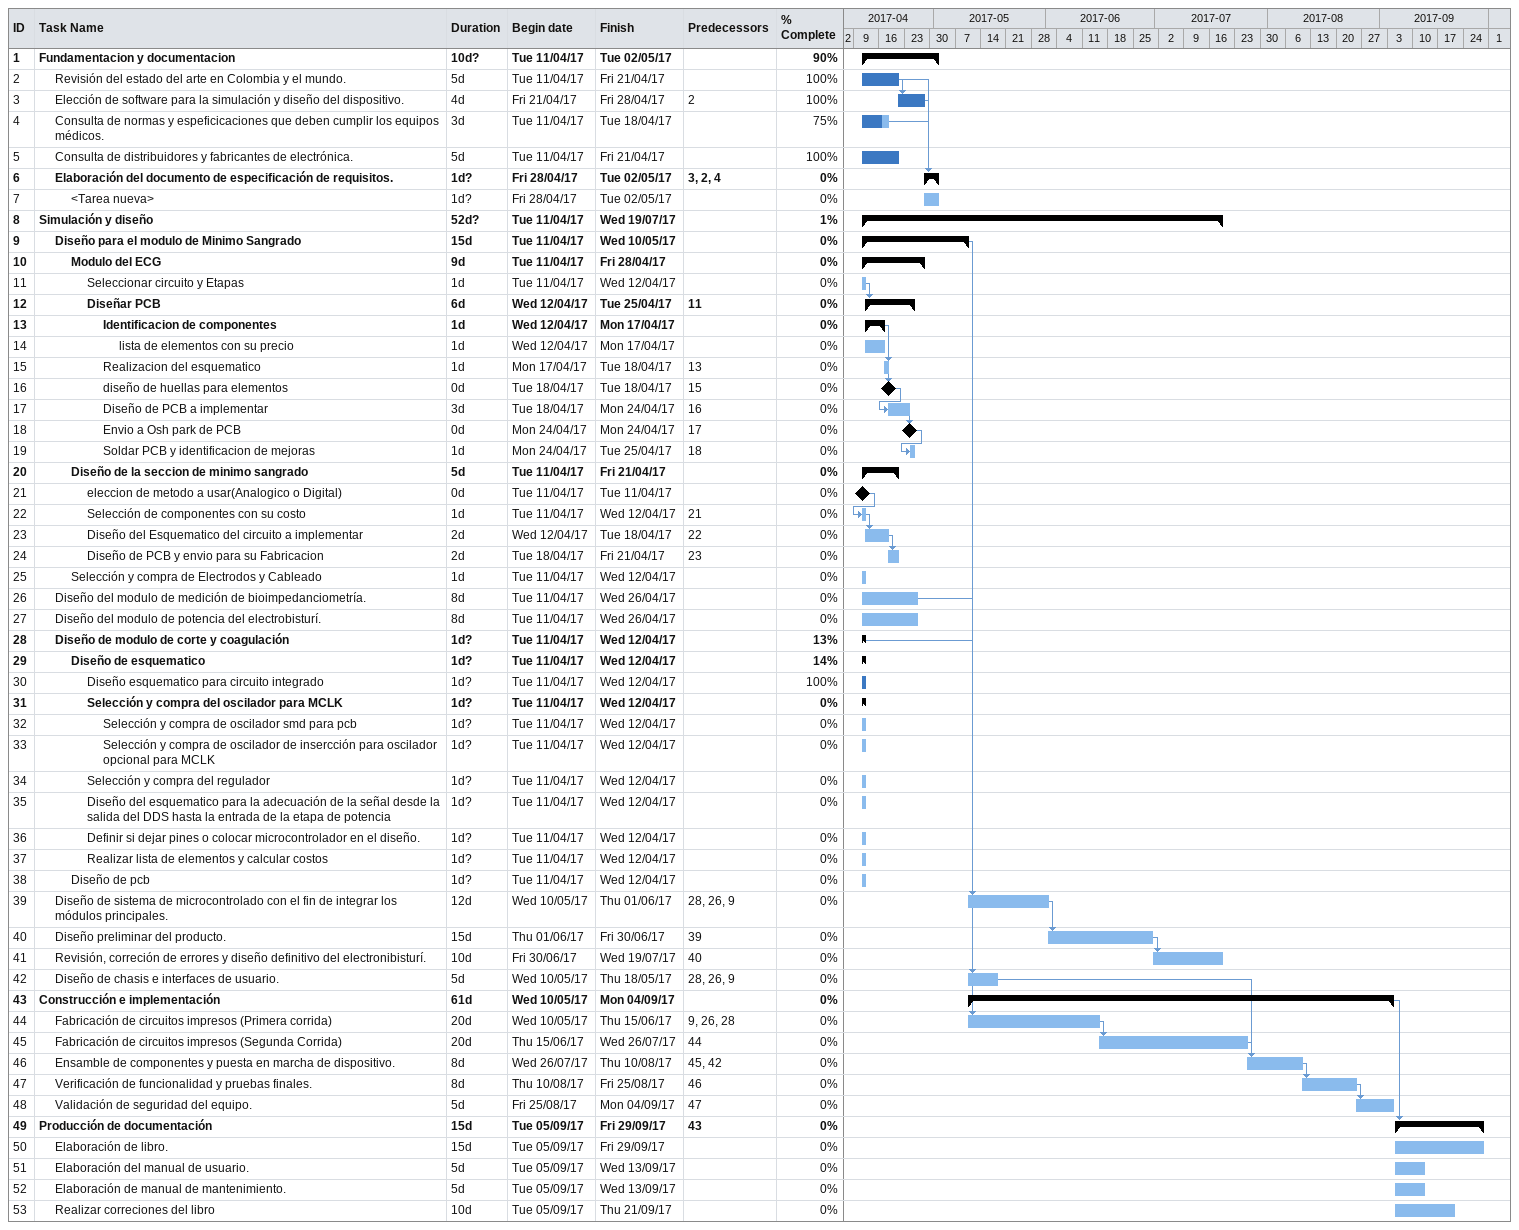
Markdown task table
| ID | Level | Task | Duration | Start | Finish | Predecessors | % complete |
|---|---|---|---|---|---|---|---|
| 1 | 1 | **Fundamentacion y documentacion** | 10d? | 2017-04-11 | 2017-05-02 |  | 90 |
| 2 | 2 | Revisión del estado del arte en Colombia y el mundo. | 5d | 2017-04-11 | 2017-04-21 |  | 100 |
| 3 | 2 | Elección de software para la simulación y diseño del dispositivo. | 4d | 2017-04-21 | 2017-04-28 | 2 | 100 |
| 4 | 2 | Consulta de normas y espeficicaciones que deben cumplir los equipos médicos. | 3d | 2017-04-11 | 2017-04-18 |  | 75 |
| 5 | 2 | Consulta de distribuidores y fabricantes de electrónica. | 5d | 2017-04-11 | 2017-04-21 |  | 100 |
| 6 | 2 | **Elaboración del documento de especificación de requisitos.** | 1d? | 2017-04-28 | 2017-05-02 | 3, 2, 4 | 0 |
| 7 | 3 | <Tarea nueva> | 1d? | 2017-04-28 | 2017-05-02 |  | 0 |
| 8 | 1 | **Simulación y diseño** | 52d? | 2017-04-11 | 2017-07-19 |  | 1 |
| 9 | 2 | **Diseño para el modulo de Minimo Sangrado** | 15d | 2017-04-11 | 2017-05-10 |  | 0 |
| 10 | 3 | **Modulo del ECG** | 9d | 2017-04-11 | 2017-04-28 |  | 0 |
| 11 | 4 | Seleccionar circuito y Etapas | 1d | 2017-04-11 | 2017-04-12 |  | 0 |
| 12 | 4 | **Diseñar PCB** | 6d | 2017-04-12 | 2017-04-25 | 11 | 0 |
| 13 | 5 | **Identificacion de componentes** | 1d | 2017-04-12 | 2017-04-17 |  | 0 |
| 14 | 6 | lista de elementos con su precio | 1d | 2017-04-12 | 2017-04-17 |  | 0 |
| 15 | 5 | Realizacion del esquematico | 1d | 2017-04-17 | 2017-04-18 | 13 | 0 |
| 16 | 5 | diseño de huellas para elementos | 0d | 2017-04-18 | 2017-04-18 | 15 | 0 |
| 17 | 5 | Diseño de PCB a implementar | 3d | 2017-04-18 | 2017-04-24 | 16 | 0 |
| 18 | 5 | Envio a Osh park de PCB | 0d | 2017-04-24 | 2017-04-24 | 17 | 0 |
| 19 | 5 | Soldar PCB y identificacion de mejoras | 1d | 2017-04-24 | 2017-04-25 | 18 | 0 |
| 20 | 3 | **Diseño de la seccion de minimo sangrado** | 5d | 2017-04-11 | 2017-04-21 |  | 0 |
| 21 | 4 | eleccion de metodo a usar(Analogico o Digital) | 0d | 2017-04-11 | 2017-04-11 |  | 0 |
| 22 | 4 | Selección de componentes con su costo | 1d | 2017-04-11 | 2017-04-12 | 21 | 0 |
| 23 | 4 | Diseño del Esquematico del circuito a implementar | 2d | 2017-04-12 | 2017-04-18 | 22 | 0 |
| 24 | 4 | Diseño de PCB y envio para su Fabricacion | 2d | 2017-04-18 | 2017-04-21 | 23 | 0 |
| 25 | 3 | Selección y compra de Electrodos y Cableado | 1d | 2017-04-11 | 2017-04-12 |  | 0 |
| 26 | 2 | Diseño del modulo de medición de bioimpedanciometría. | 8d | 2017-04-11 | 2017-04-26 |  | 0 |
| 27 | 2 | Diseño del modulo de potencia del electrobisturí. | 8d | 2017-04-11 | 2017-04-26 |  | 0 |
| 28 | 2 | **Diseño de modulo de corte y coagulación** | 1d? | 2017-04-11 | 2017-04-12 |  | 13 |
| 29 | 3 | **Diseño de esquematico** | 1d? | 2017-04-11 | 2017-04-12 |  | 14 |
| 30 | 4 | Diseño esquematico para circuito integrado | 1d? | 2017-04-11 | 2017-04-12 |  | 100 |
| 31 | 4 | **Selección y compra del oscilador para MCLK** | 1d? | 2017-04-11 | 2017-04-12 |  | 0 |
| 32 | 5 | Selección y compra de oscilador smd para pcb | 1d? | 2017-04-11 | 2017-04-12 |  | 0 |
| 33 | 5 | Selección y compra de oscilador de insercción para oscilador opcional para MCLK | 1d? | 2017-04-11 | 2017-04-12 |  | 0 |
| 34 | 4 | Selección y compra del regulador | 1d? | 2017-04-11 | 2017-04-12 |  | 0 |
| 35 | 4 | Diseño del esquematico para la adecuación de la señal desde la salida del DDS hasta la entrada de la etapa de potencia | 1d? | 2017-04-11 | 2017-04-12 |  | 0 |
| 36 | 4 | Definir si dejar pines o colocar microcontrolador en el diseño. | 1d? | 2017-04-11 | 2017-04-12 |  | 0 |
| 37 | 4 | Realizar lista de elementos y calcular costos | 1d? | 2017-04-11 | 2017-04-12 |  | 0 |
| 38 | 3 | Diseño de pcb | 1d? | 2017-04-11 | 2017-04-12 |  | 0 |
| 39 | 2 | Diseño de sistema de microcontrolado con el fin de integrar los módulos principales. | 12d | 2017-05-10 | 2017-06-01 | 28, 26, 9 | 0 |
| 40 | 2 | Diseño preliminar del producto. | 15d | 2017-06-01 | 2017-06-30 | 39 | 0 |
| 41 | 2 | Revisión, correción de errores y diseño definitivo del electronibisturí. | 10d | 2017-06-30 | 2017-07-19 | 40 | 0 |
| 42 | 2 | Diseño de chasis e interfaces de usuario. | 5d | 2017-05-10 | 2017-05-18 | 28, 26, 9 | 0 |
| 43 | 1 | **Construcción e implementación** | 61d | 2017-05-10 | 2017-09-04 |  | 0 |
| 44 | 2 | Fabricación de circuitos impresos (Primera corrida) | 20d | 2017-05-10 | 2017-06-15 | 9, 26, 28 | 0 |
| 45 | 2 | Fabricación de circuitos impresos (Segunda Corrida) | 20d | 2017-06-15 | 2017-07-26 | 44 | 0 |
| 46 | 2 | Ensamble de componentes y puesta en marcha de dispositivo. | 8d | 2017-07-26 | 2017-08-10 | 45, 42 | 0 |
| 47 | 2 | Verificación de funcionalidad y pruebas finales. | 8d | 2017-08-10 | 2017-08-25 | 46 | 0 |
| 48 | 2 | Validación de seguridad del equipo. | 5d | 2017-08-25 | 2017-09-04 | 47 | 0 |
| 49 | 1 | **Producción de documentación** | 15d | 2017-09-05 | 2017-09-29 | 43 | 0 |
| 50 | 2 | Elaboración de libro. | 15d | 2017-09-05 | 2017-09-29 |  | 0 |
| 51 | 2 | Elaboración del manual de usuario. | 5d | 2017-09-05 | 2017-09-13 |  | 0 |
| 52 | 2 | Elaboración de manual de mantenimiento. | 5d | 2017-09-05 | 2017-09-13 |  | 0 |
| 53 | 2 | Realizar correciones del libro | 10d | 2017-09-05 | 2017-09-21 |  | 0 |
